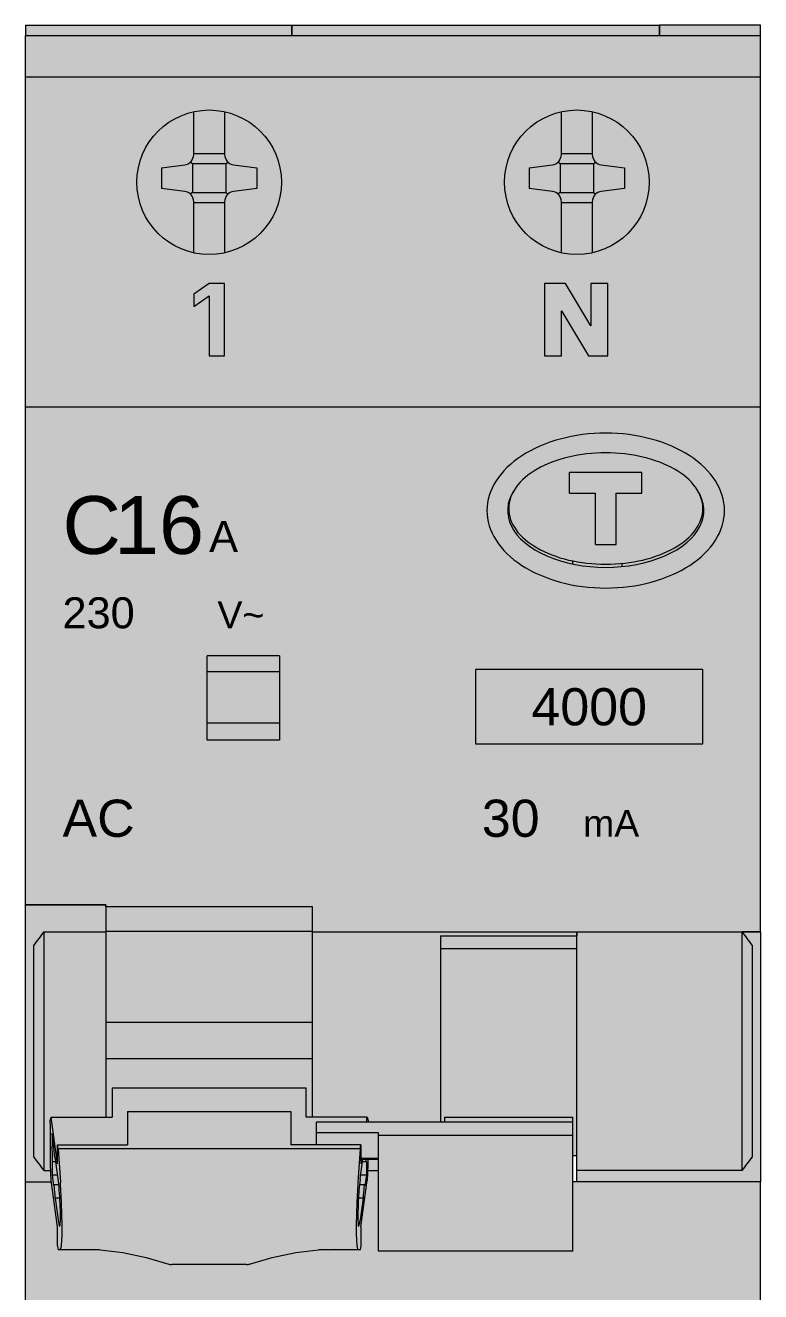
# Model space of a CAD drawing. Header units: millimetres. Extents: x 0 to 418, y -44 to 411.
# Drawn here: x 36.6 to 72.2, y 24.2 to 85.5 of the extents above; entities that cross this region are included whole.
import ezdxf
from ezdxf.enums import TextEntityAlignment as Align

# ---------------------------------------------------------------- set-up
doc = ezdxf.new("R2010")
doc.units = ezdxf.units.MM
for name, color, linetype, lineweight, true_color in [('BODY', 7, 'Continuous', 5, 0xf0f1eb), ('DETAILS', 7, 'Continuous', 5, 0x2f373d), ('INDICATOR', 7, 'Continuous', 5, 0x3d9868), ('LEVERS', 7, 'Continuous', 5, 0x2b7ac1), ('MARKING', 7, 'Continuous', 5, 0x2f373d), ('TERMINALS', 7, 'Continuous', 5, 0xa4adb6), ('TEST', 7, 'Continuous', 5, 0xf49226)]:
    doc.layers.add(name, color=color, linetype=linetype, lineweight=lineweight, true_color=true_color)
doc.layers.add('PARAMETERS', color=7, linetype='Continuous', plot=False)
doc.styles.add('BLOCK_ARIAL', font='arial.ttf')

# ---------------------------------------------------------------- blocks, each defined once
blk = doc.blocks.new('DA_1PN_36')
at = {"layer": 'BODY', "true_color": 0xf0f1eb}
blk.add_hatch(color=7, dxfattribs=at).paths.add_polyline_path([(3.555, 1.22), (3.44, 1.595), (3.4, 2), (3.4, 3.5), (0.2, 3.5), (0.2, 4), (0.2, 6), (0.2, 22), (0.2, 29.49), (0.2, 29.495), (0.2, 42.9), (0.2, 67), (0.2, 83), (0.2, 85), (0.2, 85.5), (13.1, 85.5), (30.9, 85.5), (35.8, 85.5), (35.8, 85), (35.8, 83), (35.8, 67), (35.8, 41.6), (35.8, 29.5), (26.9, 29.5), (26.9, 30.04), (26.9, 30.77), (26.7, 30.77), (26.7, 29.495), (35.8, 29.495), (35.8, 29.49), (35.8, 22), (35.8, 6), (35.8, 4), (35.8, 3.5), (26.9, 3.5), (14.8, 3.5), (14.8, 2), (14.76, 1.595), (14.645, 1.22), (14.46, 0.88), (14.215, 0.585), (13.92, 0.34), (13.58, 0.155), (13.205, 0.04), (12.8, 0), (5.4, 0), (4.995, 0.04), (4.62, 0.155), (4.28, 0.34), (3.985, 0.585), (3.74, 0.88)])
at = {"layer": 'INDICATOR', "true_color": 0x3d9868}
blk.add_hatch(color=105, dxfattribs=at).paths.add_polyline_path([(8.8, 50.4), (8.8, 54.2), (12.1, 54.2), (12.1, 50.4)])
at = {"layer": 'LEVERS'}
h = blk.add_hatch(color=256, dxfattribs=at)
h.paths.add_polyline_path([(1.1, 30.04), (0.975, 30.2), (0.85, 30.365), (0.725, 30.53), (0.6, 30.695), (0.6, 40.94), (0.725, 41.11), (0.85, 41.275), (0.975, 41.44), (1.1, 41.6), (4.1, 41.6), (4.1, 41.615), (4.1, 42.81), (14.1, 42.81), (14.1, 41.615), (14.1, 41.6), (26.9, 41.6), (34.9, 41.6), (35.025, 41.44), (35.15, 41.275), (35.275, 41.11), (35.4, 40.94), (35.4, 30.695), (35.275, 30.53), (35.15, 30.365), (35.025, 30.2), (34.9, 30.04), (26.9, 30.04), (26.9, 30.775), (26.7, 30.775), (26.7, 29.495), (26.7, 26.13), (17.3, 26.13), (17.3, 30.04), (16.771, 30.04), (16.75, 29.649), (16.75, 25.9), (1.5, 25.9), (1.5, 29.223), (1.455, 29.555), (1.429, 30.04)])
h.paths.add_polyline_path([(1.79, 31.095), (1.836, 30.37), (16.364, 30.37), (16.41, 31.095)], flags=0)
at = {"layer": 'TERMINALS', "true_color": 0xa4adb6}
for points in [[(12.57, 77.443), (12.553, 77.33), (12.533, 77.217), (12.532, 77.213), (12.53, 77.195), (12.523, 77.174), (12.509, 77.105), (12.481, 76.994), (12.449, 76.884), (12.414, 76.775), (12.376, 76.667), (12.334, 76.561), (12.326, 76.543), (12.325, 76.54), (12.323, 76.537), (12.288, 76.456), (12.239, 76.352), (12.187, 76.25), (12.131, 76.15), (12.072, 76.052), (12.01, 75.956), (11.945, 75.861), (11.877, 75.769), (11.806, 75.68), (11.731, 75.592), (11.655, 75.507), (11.576, 75.427), (11.575, 75.425), (11.573, 75.424), (11.493, 75.345), (11.408, 75.269), (11.32, 75.194), (11.231, 75.123), (11.139, 75.055), (11.044, 74.99), (10.948, 74.928), (10.85, 74.869), (10.75, 74.813), (10.648, 74.761), (10.544, 74.712), (10.463, 74.677), (10.46, 74.675), (10.457, 74.674), (10.439, 74.666), (10.333, 74.624), (10.225, 74.586), (10.116, 74.551), (10.006, 74.519), (9.895, 74.491), (9.826, 74.477), (9.805, 74.47), (9.787, 74.468), (9.783, 74.467), (9.67, 74.447), (9.557, 74.43), (9.443, 74.417), (9.329, 74.407), (9.215, 74.402), (9.1, 74.4), (8.985, 74.402), (8.871, 74.407), (8.757, 74.417), (8.643, 74.43), (8.53, 74.447), (8.417, 74.467), (8.413, 74.468), (8.395, 74.47), (8.374, 74.477), (8.305, 74.491), (8.194, 74.519), (8.084, 74.551), (7.975, 74.586), (7.867, 74.624), (7.761, 74.666), (7.743, 74.674), (7.74, 74.675), (7.737, 74.677), (7.656, 74.712), (7.552, 74.761), (7.45, 74.813), (7.35, 74.869), (7.252, 74.928), (7.156, 74.99), (7.061, 75.055), (6.969, 75.123), (6.88, 75.194), (6.792, 75.269), (6.707, 75.345), (6.627, 75.424), (6.625, 75.425), (6.624, 75.427), (6.545, 75.507), (6.469, 75.592), (6.394, 75.68), (6.323, 75.769), (6.255, 75.861), (6.19, 75.956), (6.128, 76.052), (6.069, 76.15), (6.013, 76.25), (5.961, 76.352), (5.912, 76.456), (5.877, 76.537), (5.875, 76.54), (5.874, 76.543), (5.866, 76.561), (5.824, 76.667), (5.786, 76.775), (5.751, 76.884), (5.719, 76.994), (5.691, 77.105), (5.677, 77.174), (5.67, 77.195), (5.668, 77.213), (5.667, 77.217), (5.647, 77.33), (5.63, 77.443), (5.617, 77.557), (5.607, 77.671), (5.602, 77.785), (5.6, 77.9), (5.602, 78.015), (5.607, 78.129), (5.617, 78.243), (5.63, 78.357), (5.647, 78.47), (5.667, 78.583), (5.668, 78.587), (5.67, 78.605), (5.677, 78.626), (5.691, 78.695), (5.719, 78.806), (5.751, 78.916), (5.786, 79.025), (5.824, 79.133), (5.866, 79.239), (5.874, 79.257), (5.875, 79.26), (5.877, 79.263), (5.912, 79.344), (5.961, 79.448), (6.013, 79.55), (6.069, 79.65), (6.128, 79.748), (6.19, 79.844), (6.255, 79.939), (6.323, 80.031), (6.394, 80.12), (6.469, 80.208), (6.545, 80.293), (6.624, 80.373), (6.625, 80.375), (6.627, 80.376), (6.707, 80.455), (6.792, 80.531), (6.88, 80.606), (6.969, 80.677), (7.061, 80.745), (7.156, 80.81), (7.252, 80.872), (7.35, 80.931), (7.45, 80.987), (7.552, 81.039), (7.656, 81.088), (7.737, 81.123), (7.74, 81.125), (7.743, 81.126), (7.761, 81.134), (7.867, 81.176), (7.975, 81.214), (8.084, 81.249), (8.194, 81.281), (8.305, 81.309), (8.374, 81.323), (8.395, 81.33), (8.413, 81.332), (8.417, 81.333), (8.53, 81.353), (8.643, 81.37), (8.757, 81.383), (8.871, 81.393), (8.985, 81.398), (9.1, 81.4), (9.1, 81.4), (9.1, 81.4), (9.215, 81.398), (9.329, 81.393), (9.443, 81.383), (9.557, 81.37), (9.67, 81.353), (9.783, 81.333), (9.787, 81.332), (9.805, 81.33), (9.826, 81.323), (9.895, 81.309), (10.006, 81.281), (10.116, 81.249), (10.225, 81.214), (10.333, 81.176), (10.439, 81.134), (10.457, 81.126), (10.46, 81.125), (10.463, 81.123), (10.544, 81.088), (10.648, 81.039), (10.75, 80.987), (10.85, 80.931), (10.948, 80.872), (11.044, 80.81), (11.139, 80.745), (11.231, 80.677), (11.32, 80.606), (11.408, 80.531), (11.493, 80.455), (11.573, 80.376), (11.575, 80.375), (11.576, 80.373), (11.655, 80.293), (11.731, 80.208), (11.806, 80.12), (11.877, 80.031), (11.945, 79.939), (12.01, 79.844), (12.072, 79.748), (12.131, 79.65), (12.187, 79.55), (12.239, 79.448), (12.288, 79.344), (12.323, 79.263), (12.325, 79.26), (12.326, 79.257), (12.334, 79.239), (12.376, 79.133), (12.414, 79.025), (12.449, 78.916), (12.481, 78.806), (12.509, 78.695), (12.523, 78.626), (12.53, 78.605), (12.532, 78.587), (12.533, 78.583), (12.553, 78.47), (12.57, 78.357), (12.583, 78.243), (12.593, 78.129), (12.598, 78.015), (12.6, 77.9), (12.6, 77.9), (12.6, 77.9), (12.598, 77.785), (12.593, 77.671), (12.583, 77.557)], [(30.37, 77.443), (30.353, 77.33), (30.333, 77.217), (30.332, 77.213), (30.33, 77.195), (30.323, 77.174), (30.309, 77.105), (30.281, 76.994), (30.249, 76.884), (30.214, 76.775), (30.176, 76.667), (30.134, 76.561), (30.126, 76.543), (30.125, 76.54), (30.123, 76.537), (30.088, 76.456), (30.039, 76.352), (29.987, 76.25), (29.931, 76.15), (29.872, 76.052), (29.81, 75.956), (29.745, 75.861), (29.677, 75.769), (29.606, 75.68), (29.531, 75.592), (29.455, 75.507), (29.376, 75.427), (29.375, 75.425), (29.373, 75.424), (29.293, 75.345), (29.208, 75.269), (29.12, 75.194), (29.031, 75.123), (28.939, 75.055), (28.844, 74.99), (28.748, 74.928), (28.65, 74.869), (28.55, 74.813), (28.448, 74.761), (28.344, 74.712), (28.263, 74.677), (28.26, 74.675), (28.257, 74.674), (28.239, 74.666), (28.133, 74.624), (28.025, 74.586), (27.916, 74.551), (27.806, 74.519), (27.695, 74.491), (27.626, 74.477), (27.605, 74.47), (27.587, 74.468), (27.583, 74.467), (27.47, 74.447), (27.357, 74.43), (27.243, 74.417), (27.129, 74.407), (27.015, 74.402), (26.9, 74.4), (26.785, 74.402), (26.671, 74.407), (26.557, 74.417), (26.443, 74.43), (26.33, 74.447), (26.217, 74.467), (26.213, 74.468), (26.195, 74.47), (26.174, 74.477), (26.105, 74.491), (25.994, 74.519), (25.884, 74.551), (25.775, 74.586), (25.667, 74.624), (25.561, 74.666), (25.543, 74.674), (25.54, 74.675), (25.537, 74.677), (25.456, 74.712), (25.352, 74.761), (25.25, 74.813), (25.15, 74.869), (25.052, 74.928), (24.956, 74.99), (24.861, 75.055), (24.769, 75.123), (24.68, 75.194), (24.592, 75.269), (24.507, 75.345), (24.427, 75.424), (24.425, 75.425), (24.424, 75.427), (24.345, 75.507), (24.269, 75.592), (24.194, 75.68), (24.123, 75.769), (24.055, 75.861), (23.99, 75.956), (23.928, 76.052), (23.869, 76.15), (23.813, 76.25), (23.761, 76.352), (23.712, 76.456), (23.677, 76.537), (23.675, 76.54), (23.674, 76.543), (23.666, 76.561), (23.624, 76.667), (23.586, 76.775), (23.551, 76.884), (23.519, 76.994), (23.491, 77.105), (23.477, 77.174), (23.47, 77.195), (23.468, 77.213), (23.467, 77.217), (23.447, 77.33), (23.43, 77.443), (23.417, 77.557), (23.407, 77.671), (23.402, 77.785), (23.4, 77.9), (23.402, 78.015), (23.407, 78.129), (23.417, 78.243), (23.43, 78.357), (23.447, 78.47), (23.467, 78.583), (23.468, 78.587), (23.47, 78.605), (23.477, 78.626), (23.491, 78.695), (23.519, 78.806), (23.551, 78.916), (23.586, 79.025), (23.624, 79.133), (23.666, 79.239), (23.674, 79.257), (23.675, 79.26), (23.677, 79.263), (23.712, 79.344), (23.761, 79.448), (23.813, 79.55), (23.869, 79.65), (23.928, 79.748), (23.99, 79.844), (24.055, 79.939), (24.123, 80.031), (24.194, 80.12), (24.269, 80.208), (24.345, 80.293), (24.424, 80.373), (24.425, 80.375), (24.427, 80.376), (24.507, 80.455), (24.592, 80.531), (24.68, 80.606), (24.769, 80.677), (24.861, 80.745), (24.956, 80.81), (25.052, 80.872), (25.15, 80.931), (25.25, 80.987), (25.352, 81.039), (25.456, 81.088), (25.537, 81.123), (25.54, 81.125), (25.543, 81.126), (25.561, 81.134), (25.667, 81.176), (25.775, 81.214), (25.884, 81.249), (25.994, 81.281), (26.105, 81.309), (26.174, 81.323), (26.195, 81.33), (26.213, 81.332), (26.217, 81.333), (26.33, 81.353), (26.443, 81.37), (26.557, 81.383), (26.671, 81.393), (26.785, 81.398), (26.9, 81.4), (26.9, 81.4), (26.9, 81.4), (27.015, 81.398), (27.129, 81.393), (27.243, 81.383), (27.357, 81.37), (27.47, 81.353), (27.583, 81.333), (27.587, 81.332), (27.605, 81.33), (27.626, 81.323), (27.695, 81.309), (27.806, 81.281), (27.916, 81.249), (28.025, 81.214), (28.133, 81.176), (28.239, 81.134), (28.257, 81.126), (28.26, 81.125), (28.263, 81.123), (28.344, 81.088), (28.448, 81.039), (28.55, 80.987), (28.65, 80.931), (28.748, 80.872), (28.844, 80.81), (28.939, 80.745), (29.031, 80.677), (29.12, 80.606), (29.208, 80.531), (29.293, 80.455), (29.373, 80.376), (29.375, 80.375), (29.376, 80.373), (29.455, 80.293), (29.531, 80.208), (29.606, 80.12), (29.677, 80.031), (29.745, 79.939), (29.81, 79.844), (29.872, 79.748), (29.931, 79.65), (29.987, 79.55), (30.039, 79.448), (30.088, 79.344), (30.123, 79.263), (30.125, 79.26), (30.126, 79.257), (30.134, 79.239), (30.176, 79.133), (30.214, 79.025), (30.249, 78.916), (30.281, 78.806), (30.309, 78.695), (30.323, 78.626), (30.33, 78.605), (30.332, 78.587), (30.333, 78.583), (30.353, 78.47), (30.37, 78.357), (30.383, 78.243), (30.393, 78.129), (30.398, 78.015), (30.4, 77.9), (30.4, 77.9), (30.4, 77.9), (30.398, 77.785), (30.393, 77.671), (30.383, 77.557)]]:
    blk.add_hatch(color=253, dxfattribs=at).paths.add_polyline_path(points)
at = {"layer": 'TEST', "true_color": 0xf49226}
blk.add_hatch(color=30, dxfattribs=at).paths.add_polyline_path([(26.63, 58.41), (26.1, 58.535), (25.59, 58.695), (25.105, 58.88), (24.65, 59.1), (24.235, 59.35), (23.855, 59.62), (23.52, 59.915), (23.23, 60.23), (22.99, 60.565), (22.8, 60.91), (22.66, 61.27), (22.58, 61.63), (22.55, 62), (22.58, 62.37), (22.66, 62.73), (22.8, 63.09), (22.99, 63.435), (23.23, 63.77), (23.52, 64.085), (23.855, 64.38), (24.235, 64.65), (24.65, 64.9), (25.105, 65.12), (25.59, 65.305), (26.1, 65.465), (26.63, 65.59), (27.18, 65.68), (27.735, 65.73), (28.3, 65.75), (28.865, 65.73), (29.42, 65.68), (29.97, 65.59), (30.5, 65.465), (31.01, 65.305), (31.495, 65.12), (31.95, 64.9), (32.365, 64.65), (32.745, 64.38), (33.08, 64.085), (33.37, 63.77), (33.61, 63.435), (33.8, 63.09), (33.94, 62.73), (34.02, 62.37), (34.05, 62), (34.02, 61.63), (33.94, 61.27), (33.8, 60.91), (33.61, 60.565), (33.37, 60.23), (33.08, 59.915), (32.745, 59.62), (32.365, 59.35), (31.95, 59.1), (31.495, 58.88), (31.01, 58.695), (30.5, 58.535), (29.97, 58.41), (29.42, 58.32), (28.865, 58.27), (28.3, 58.25), (27.735, 58.27), (27.18, 58.32)])
at = {"layer": 'DETAILS', "color": 250, "linetype": 'ByBlock', "lineweight": 5, "true_color": 0x2f373d}
for p, q in [((0.2, 85.5), (0.2, 85)), ((0.2, 85.5), (13.1, 85.5)), ((13.1, 85.5), (13.1, 85)), ((13.1, 85), (13.1, 85.5)), ((13.1, 85.5), (30.9, 85.5)), ((30.9, 85.5), (30.9, 85)), ((30.9, 85), (30.9, 85.5)), ((35.8, 85.5), (30.9, 85.5)), ((35.8, 85), (35.8, 85.5)), ((0.2, 42.9), (0.2, 85)), ((0.2, 85), (35.8, 85)), ((35.8, 41.602), (35.8, 85)), ((0.2, 83), (35.8, 83)), ((8.35, 79.24), (8.35, 81.309)), ((9.85, 81.315), (9.85, 79.24)), ((26.15, 79.24), (26.15, 81.315)), ((27.65, 81.309), (27.65, 79.24)), ((8.35, 79.3), (9.85, 79.3)), ((26.15, 79.3), (27.65, 79.3)), ((6.8, 78.6), (7.914, 78.744)), ((6.8, 78.6), (6.8, 77.6)), ((8.3, 78.8), (8.188, 78.871)), ((8.3, 78.8), (8.3, 77.4)), ((9.9, 78.8), (8.3, 78.8)), ((9.9, 78.8), (10.012, 78.871)), ((9.9, 78.8), (9.9, 77.4)), ((10.286, 78.744), (11.401, 78.6)), ((11.4, 78.6), (11.4, 77.6)), ((24.6, 78.6), (25.714, 78.744)), ((24.6, 78.6), (24.6, 77.6)), ((26.1, 78.8), (25.988, 78.871)), ((26.1, 78.8), (26.1, 77.4)), ((27.7, 78.8), (26.1, 78.8)), ((27.7, 78.8), (27.812, 78.871)), ((27.7, 78.8), (27.7, 77.4)), ((28.086, 78.744), (29.201, 78.6)), ((29.2, 78.6), (29.2, 77.6)), ((7.914, 77.456), (6.8, 77.6)), ((8.3, 77.4), (8.188, 77.329)), ((8.3, 77.4), (9.9, 77.4)), ((9.9, 77.4), (10.012, 77.329)), ((11.401, 77.6), (10.286, 77.456)), ((25.714, 77.456), (24.6, 77.6)), ((26.1, 77.4), (25.988, 77.329)), ((26.1, 77.4), (27.7, 77.4)), ((27.7, 77.4), (27.812, 77.329)), ((29.201, 77.6), (28.086, 77.456)), ((8.35, 74.491), (8.35, 76.96)), ((9.85, 76.9), (8.35, 76.9)), ((9.85, 76.96), (9.85, 74.485)), ((26.15, 74.485), (26.15, 76.96)), ((27.65, 76.9), (26.15, 76.9)), ((27.65, 76.96), (27.65, 74.491)), ((9.1, 73), (8.35, 72.479)), ((9.85, 73), (9.1, 73)), ((9.85, 69.5), (9.85, 73)), ((25.34, 73), (25.34, 69.5)), ((26.35, 73), (25.34, 73)), ((27.577, 70.943), (26.35, 73)), ((27.577, 73), (27.577, 70.943)), ((28.404, 73), (27.577, 73)), ((28.404, 69.5), (28.404, 73)), ((8.35, 72.479), (8.35, 71.883)), ((8.35, 71.883), (9.1, 72.404)), ((9.1, 72.404), (9.1, 69.5)), ((26.165, 69.5), (26.165, 71.678)), ((26.165, 71.678), (27.459, 69.5)), ((9.1, 69.5), (9.85, 69.5)), ((25.34, 69.5), (26.165, 69.5)), ((27.459, 69.5), (28.404, 69.5)), ((35.8, 67), (0.2, 67)), ((26.55, 62.85), (26.55, 63.85)), ((30.05, 63.85), (26.55, 63.85)), ((30.05, 62.85), (30.05, 63.85)), ((26.55, 62.85), (27.8, 62.85)), ((27.8, 60.35), (27.8, 62.85)), ((28.8, 60.35), (28.8, 62.85)), ((28.8, 62.85), (30.05, 62.85)), ((33.005, 62.3), (32.979, 62.3)), ((33.035, 62.1), (33, 62.1)), ((27.8, 60.35), (28.8, 60.35)), ((26.7, 59.412), (26.7, 59.562)), ((29.1, 59.291), (29.1, 59.44)), ((9, 50.874), (9, 54.964)), ((12.5, 54.964), (9, 54.964)), ((12.5, 54.964), (12.5, 50.874)), ((9, 54.2), (12.5, 54.2)), ((12.5, 51.7), (9, 51.7)), ((12.5, 50.874), (9, 50.874)), ((0.2, 29.493), (0.2, 42.9)), ((4.1, 42.9), (0.2, 42.9)), ((0.2, 42.9), (4.1, 42.9)), ((4.1, 42.9), (4.1, 32.62)), ((4.1, 42.81), (4.1, 42.9)), ((14.1, 42.81), (4.1, 42.81)), ((14.1, 32.62), (14.1, 42.81)), ((1.1, 41.602), (1.1, 30.039)), ((1.1, 41.602), (4.1, 41.602)), ((14.1, 41.617), (4.1, 41.617)), ((14.1, 41.602), (35.8, 41.602)), ((20.3, 41.411), (26.9, 41.411)), ((20.3, 41.411), (20.3, 32.379)), ((26.9, 41.602), (26.9, 41.411)), ((26.9, 29.5), (26.9, 41.602)), ((35.8, 41.602), (34.9, 41.602)), ((34.9, 30.038), (34.9, 41.602)), ((35.8, 41.602), (35.8, 29.5)), ((0.6, 40.942), (0.6, 30.697)), ((20.3, 40.784), (26.9, 40.784)), ((35.4, 30.697), (35.4, 40.942)), ((14.1, 37.203), (4.1, 37.203)), ((14.1, 35.445), (4.1, 35.445)), ((4.4, 34.026), (4.4, 32.62)), ((13.8, 34.026), (4.4, 34.026)), ((13.8, 32.62), (13.8, 34.026)), ((1.405, 32.461), (1.456, 32.62)), ((1.762, 30.37), (1.456, 32.62)), ((1.456, 32.62), (4.4, 32.62)), ((5.15, 32.896), (5.15, 31.289)), ((5.15, 32.896), (13.05, 32.896)), ((13.05, 32.896), (13.05, 31.289)), ((16.744, 32.62), (13.8, 32.62)), ((16.712, 32.379), (16.744, 32.62)), ((16.744, 32.62), (16.795, 32.461)), ((20.5, 32.628), (26.7, 32.628)), ((20.5, 32.628), (20.5, 32.379)), ((26.7, 26.129), (26.7, 32.628)), ((26.7, 32.379), (14.3, 32.379)), ((14.3, 31.289), (14.3, 32.379)), ((1.491, 31.826), (1.491, 31.181)), ((1.564, 31.285), (1.491, 31.826)), ((1.762, 30.37), (1.762, 31.289)), ((1.788, 31.096), (1.762, 31.289)), ((1.762, 31.289), (5.15, 31.289)), ((16.438, 31.289), (13.05, 31.289)), ((17.3, 31.865), (14.3, 31.865)), ((16.412, 31.096), (16.438, 31.289)), ((16.438, 31.289), (16.438, 30.37)), ((17.3, 26.129), (17.3, 31.865)), ((26.7, 31.736), (17.3, 31.736)), ((1.569, 31.181), (1.491, 31.181)), ((1.788, 29.641), (1.644, 30.696)), ((1.788, 31.096), (1.897, 29.454)), ((16.412, 31.096), (1.788, 31.096)), ((16.412, 31.096), (16.303, 29.454)), ((26.7, 30.774), (26.9, 30.774)), ((1.456, 29.555), (1.413, 30.31)), ((1.491, 30.479), (1.501, 30.459)), ((1.491, 30.459), (1.491, 29.835)), ((1.677, 30.459), (1.501, 30.459)), ((1.652, 30.644), (1.632, 30.644)), ((16.412, 29.641), (16.541, 30.59)), ((16.438, 30.639), (17.3, 30.639)), ((16.438, 30.59), (17.3, 30.59)), ((16.699, 30.459), (16.523, 30.459)), ((16.709, 30.479), (16.699, 30.459)), ((16.709, 30.459), (16.709, 29.835)), ((16.787, 30.31), (16.744, 29.555)), ((0.2, 4), (0.2, 29.494)), ((0.2, 29.494), (1.456, 29.494)), ((0.2, 29.493), (1.456, 29.493)), ((1.1, 30.039), (1.429, 30.039)), ((1.762, 27.306), (1.456, 29.555)), ((1.491, 29.835), (1.564, 29.293)), ((1.491, 29.835), (1.762, 29.835)), ((16.438, 29.835), (16.709, 29.835)), ((16.438, 27.306), (16.744, 29.555)), ((16.709, 29.835), (16.636, 29.293)), ((16.771, 30.038), (17.3, 30.038)), ((35.8, 29.494), (26.7, 29.494)), ((34.9, 30.038), (26.9, 30.038)), ((35.8, 29.5), (26.9, 29.5)), ((35.8, 4), (35.8, 29.494)), ((1.821, 29.346), (1.576, 29.346)), ((16.624, 29.346), (16.379, 29.346)), ((1.644, 28.704), (1.788, 27.649)), ((1.871, 28.704), (1.644, 28.704)), ((16.556, 28.704), (16.329, 28.704)), ((16.556, 28.704), (16.412, 27.649)), ((1.762, 26.386), (1.762, 27.306)), ((16.438, 27.306), (16.438, 26.386)), ((1.762, 26.386), (1.788, 26.194)), ((16.438, 26.386), (16.412, 26.194)), ((1.897, 26.231), (1.788, 26.194)), ((3.785, 26.194), (1.788, 26.194)), ((2.978, 26.224), (2.976, 26.224)), ((14.389, 26.193), (15.222, 26.224)), ((16.412, 26.194), (14.41, 26.194)), ((15.224, 26.224), (15.222, 26.224)), ((16.303, 26.231), (16.412, 26.194)), ((26.7, 26.129), (17.3, 26.129)), ((7.145, 25.509), (7.17, 25.502)), ((7.169, 25.502), (7.194, 25.496)), ((10.913, 25.485), (7.287, 25.485)), ((11.006, 25.496), (11.031, 25.502)), ((11.055, 25.509), (11.03, 25.502))]:
    blk.add_line(p, q, dxfattribs=at)
for points in [[(2.978, 26.224), (3.817, 26.192), (4.918, 26.065), (6.056, 25.834), (7.145, 25.509)], [(11.055, 25.509), (12.151, 25.835), (13.289, 26.066), (14.389, 26.193)], [(7.194, 25.496), (7.278, 25.485), (7.287, 25.485)], [(10.913, 25.485), (10.922, 25.485), (11.006, 25.496)]]:
    blk.add_lwpolyline(points, dxfattribs=at)
for centre in [(9.1, 77.9), (26.9, 77.9)]:
    blk.add_circle(centre, 3.5, dxfattribs=at)
for centre, radius, start, end in [((7.85, 79.24), 0.5, -82.64762, 0), ((10.35, 79.24), 0.5, 180, -97.35238), ((25.65, 79.24), 0.5, -82.64762, 0), ((28.15, 79.24), 0.5, 180, -97.35238), ((7.85, 76.96), 0.5, 0, 82.64762), ((10.35, 76.96), 0.5, 97.35238, 180), ((25.65, 76.96), 0.5, 0, 82.64762), ((28.15, 76.96), 0.5, 97.35238, 180), ((28.243, 20.516), 34.37, 142.15825, 143.53843), ((7.749, 20.508), 34.383, 36.4644, 37.844), ((28.036, 51.01), 34.137, -143.48563, -142.09784), ((7.955, 51.018), 34.149, -37.90443, -36.51721)]:
    blk.add_arc(centre, radius, start, end, dxfattribs=at)
for centre, major_axis, ratio, start_param, end_param in [((28.3, 62), (4.75, 0), 0.578947, 2.777975, 6.646151), ((0.756, 36), (-0.429, 7.6), 0.066808, 3.862528, 4.224265), ((17.444, 36), (0.429, 7.6), 0.066808, 2.058921, 2.07152), ((1.604, 31.144), (-0.028, 0.5), 0.066808, 1.280408, 3.598966), ((1.473, 30.959), (-0.028, 0.5), 0.066808, 3.137819, 5.169763), ((16.727, 30.959), (0.028, 0.5), 0.066808, 2.416232, 3.145367), ((17.444, 36), (0.429, 7.6), 0.066808, 2.368505, 2.420657), ((1.788, 28.645), (-0.073, 1.3), 0.066808, 2.439687, 5.58128), ((16.412, 28.645), (0.073, 1.3), 0.066808, 0.701906, 3.843498), ((1.604, 28.846), (-0.028, 0.5), 0.066808, 4.422, 6.740559), ((16.596, 28.846), (0.028, 0.5), 0.066808, 5.825811, 8.14437)]:
    blk.add_ellipse(centre, major_axis=major_axis, ratio=ratio, start_param=start_param, end_param=end_param, dxfattribs=at)
for points in [[(28.3, 65.75), (27.547, 65.75), (26.042, 65.555), (24.128, 64.721), (22.849, 63.472), (22.4, 62), (22.849, 60.528), (24.128, 59.279), (26.042, 58.445), (27.547, 58.25), (28.3, 58.25)], [(28.3, 58.25), (29.053, 58.25), (30.558, 58.445), (32.472, 59.279), (33.751, 60.528), (34.2, 62), (33.751, 63.472), (32.472, 64.721), (30.558, 65.555), (29.053, 65.75), (28.3, 65.75)], [(33, 62.1), (33, 62.453), (32.755, 63.16), (31.71, 64.059), (30.145, 64.659), (28.3, 64.87), (26.455, 64.659), (24.89, 64.059), (23.845, 63.16), (23.6, 62.453), (23.6, 62.1)], [(23.6, 62.1), (23.6, 61.747), (23.845, 61.04), (24.89, 60.141), (26.455, 59.541), (28.3, 59.33), (30.145, 59.541), (31.71, 60.141), (32.755, 61.04), (33, 61.747), (33, 62.1)]]:
    blk.add_open_spline(points, degree=3, dxfattribs=at)
for points, knots in [([(1.897, 26.231), (1.901, 26.233), (1.909, 26.24), (1.922, 26.265), (1.936, 26.317), (1.949, 26.401), (1.96, 26.516), (1.969, 26.658), (1.976, 26.827), (1.98, 27.021), (1.981, 27.323), (1.976, 27.744), (1.96, 28.287), (1.934, 28.864), (1.91, 29.257), (1.897, 29.454)], [0, 0, 0, 0, 0.00371, 0.00917, 0.02655, 0.053017, 0.088501, 0.132699, 0.185162, 0.245319, 0.312511, 0.464904, 0.635492, 0.816563, 1, 1, 1, 1]), ([(16.303, 29.454), (16.29, 29.257), (16.266, 28.864), (16.24, 28.287), (16.224, 27.744), (16.219, 27.323), (16.22, 27.021), (16.224, 26.827), (16.231, 26.658), (16.24, 26.516), (16.251, 26.401), (16.264, 26.317), (16.278, 26.265), (16.291, 26.24), (16.299, 26.233), (16.303, 26.231)], [0, 0, 0, 0, 0.183437, 0.364508, 0.535096, 0.687489, 0.754681, 0.814838, 0.867301, 0.911499, 0.946983, 0.97345, 0.99083, 0.99629, 1, 1, 1, 1])]:
    blk.add_open_spline(points, degree=3, knots=knots, dxfattribs=at)
at = {"layer": 'MARKING', "color": 250, "lineweight": 5, "true_color": 0x2f373d}
blk.add_lwpolyline([(22, 50.7), (33, 50.7), (33, 54.3), (22, 54.3)], close=True, dxfattribs=at)
at = {"layer": 'MARKING', "color": 250, "true_color": 0x2f373d, "style": 'BLOCK_ARIAL'}
for s, height, p in [('A', 1.5, (9.1, 60)), ('V~', 1.3, (9.5, 56.3)), ('mA', 1.3, (27.2, 46.2))]:
    blk.add_text(s, height=height, dxfattribs=at).set_placement(p)
for tag, p, height in [('CURVE', (2, 59.9), 2.8), ('IN_A', (4.5, 59.9), 2.8), ('UE_V', (2, 56.3), 1.5), ('LEAK_TYPE', (2, 46.2), 1.8), ('IDN_MA', (22.3, 46.2), 1.8)]:
    blk.add_attdef(tag, p, '', height=height, dxfattribs=at)
blk.add_attdef('ICN_A', text='', height=1.8, dxfattribs=at).set_placement((27.5, 52.5), align=Align.MIDDLE_CENTER)
at = {"layer": 'PARAMETERS', "color": 250, "true_color": 0x2f373d, "style": 'BLOCK_ARIAL', "flags": 1}
for tag in ['WIDTH_MM', 'STANDARD', 'UIMP_KV', 'DESCRIPTION', 'POLES', 'FREQ_HZ', 'HEIGHT_MM', 'RELEASE_TYPE', 'DEPTH_MM', 'ICS_KA', 'ID', 'IP']:
    blk.add_attdef(tag, (2, 20), '', height=0.4, dxfattribs=at)

msp = doc.modelspace()

# ---------------------------------------------------------------- block references
msp.add_blockref('DA_1PN_36', (36.4, 0)).add_auto_attribs({'IN_A': '16', 'CURVE': 'C', 'UE_V': '230', 'IDN_MA': '30', 'LEAK_TYPE': 'AC', 'ICN_A': '4000'})

doc.saveas('drawing.dxf')
